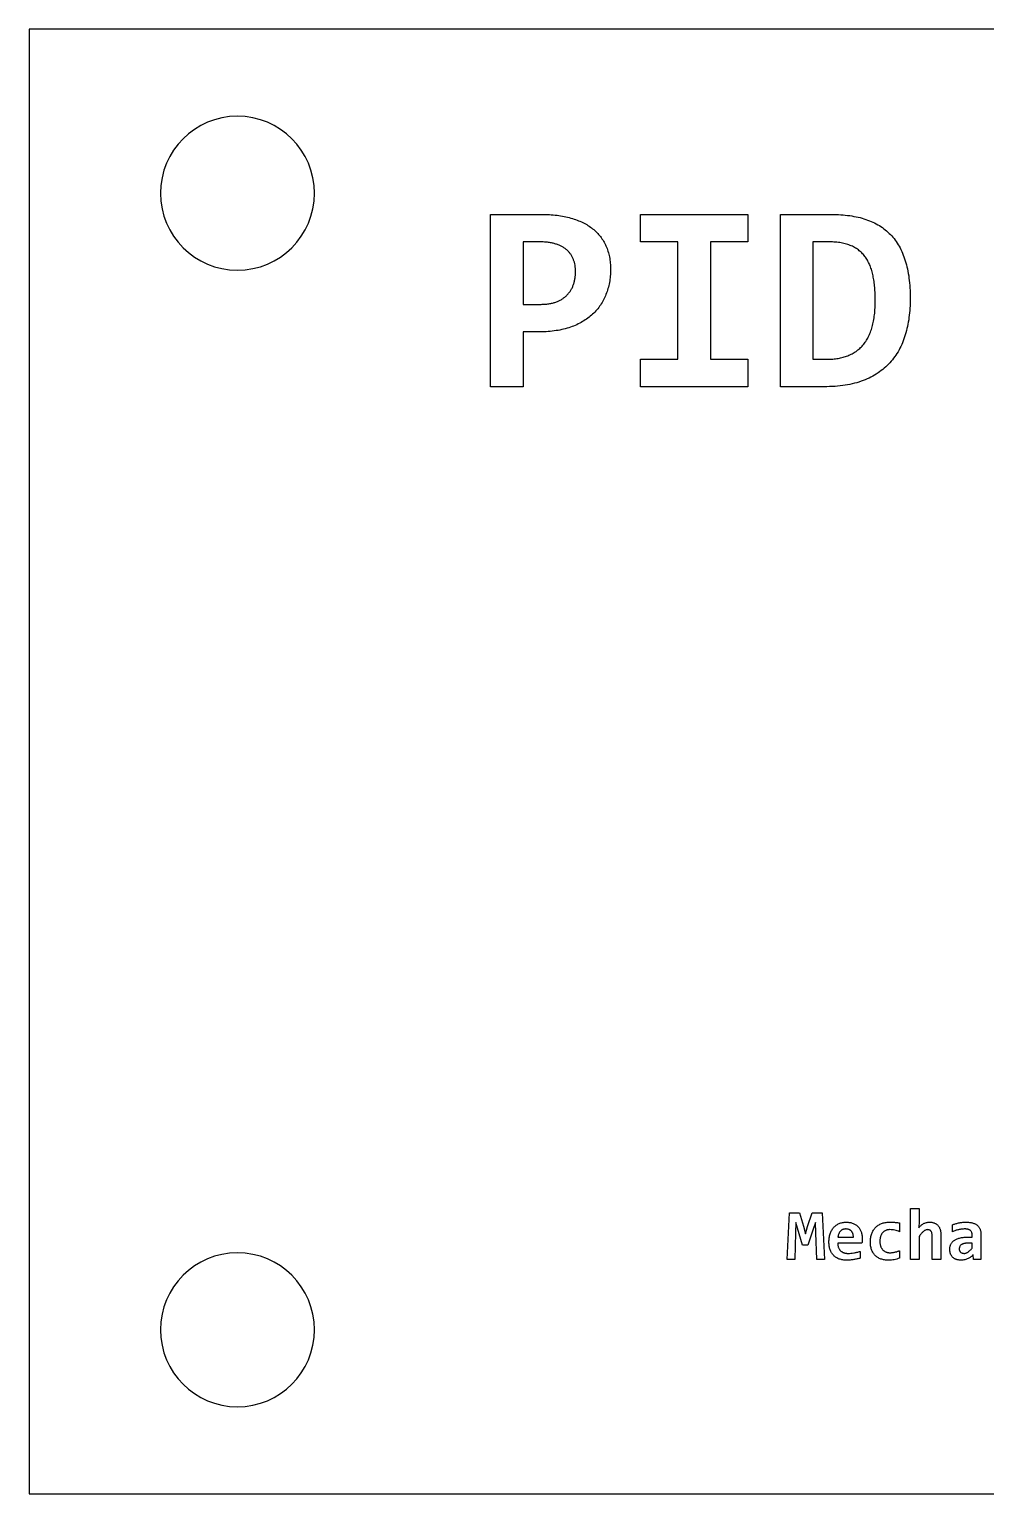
# Model space of a CAD drawing. Extents: x 0 to 260, y 0 to 99.
# Drawn here: x 0.1 to 65, y 0.1 to 99.4 of the extents above; entities that cross this region are included whole.
import ezdxf

# ---------------------------------------------------------------- set-up
doc = ezdxf.new("R2010")
doc.units = 0
doc.layers.get('0').update_dxf_attribs({"linetype": 'CONTINUOUS'})
doc.layers.add('1', color=7, linetype='CONTINUOUS')

msp = doc.modelspace()

# ---------------------------------------------------------------- linework, layer by layer
at = {"color": 7}
for points in [[(0.120758, 99.386226), (0.120758, 0.120751), (260.120757, 0.120751), (260.120757, 99.386226)], [(19.452958, 88.273726)], [(44.099424, 77.016155), (44.099424, 84.974827), (41.559424, 84.974827), (41.559424, 86.837491), (48.840758, 86.837491), (48.840758, 84.974827), (46.300758, 84.974827), (46.300758, 77.016155), (48.840758, 77.016155), (48.840758, 75.153488), (41.559424, 75.153488), (41.559424, 77.016155)], [(39.508904, 82.654431)], [(52.011876, 15.995751), (51.504998, 15.995751), (51.666047, 19.170751), (52.340446, 19.170751), (52.615814, 18.256218), (52.747389, 17.740704), (52.885433, 18.226744), (53.188121, 19.170751), (53.874744, 19.170751), (54.035793, 15.995751), (53.509503, 15.995751), (53.449109, 17.795367), (53.42609, 18.513605), (53.269359, 18.055638), (52.907716, 16.962062), (52.533846, 16.962062), (52.088082, 18.513605), (52.069376, 17.809734)], [(63.175412, 16.652235)], [(19.452958, 11.233251)]]:
    msp.add_lwpolyline(points, close=True, dxfattribs=at)
for points in [[(34.725237, 78.878822), (33.600758, 78.878822), (33.600758, 75.153488), (31.399424, 75.153488), (31.399424, 86.837491), (34.83107, 86.837491)], [(51.042091, 75.153488), (51.042091, 86.837491), (54.494904, 86.837491)], [(53.243424, 84.974827), (53.243424, 77.016155), (54.201216, 77.016155)], [(54.352029, 84.974824), (53.243424, 84.974827)], [(54.002779, 75.153488), (51.042091, 75.153488)], [(60.454815, 17.565973), (60.454815, 15.995724), (59.856627, 15.995724), (59.856627, 19.446817), (60.454815, 19.446817), (60.454815, 18.594832), (60.425338, 18.144035)], [(59.120416, 18.480558), (59.120394, 17.882362)], [(61.263665, 18.522601), (61.263665, 18.522839)], [(62.709526, 17.882336), (62.709526, 18.342499)], [(63.439294, 18.064131), (63.439286, 18.063496)], [(56.574452, 17.100201), (54.933075, 17.100201)], [(54.943142, 17.514115), (55.991411, 17.514247)], [(61.927293, 17.658789), (61.927285, 15.995751), (61.329091, 15.995751), (61.329091, 17.612725)], [(64.043946, 16.763677), (64.043946, 17.100148), (63.6974, 17.100148)], [(63.724719, 17.5143), (64.043954, 17.514274), (64.043954, 17.660218)], [(64.642151, 17.68747), (64.642143, 15.995671), (64.128793, 15.995671), (64.114426, 16.322802)], [(55.4076, 15.954555), (55.407602, 15.954767)], [(56.451553, 16.54791), (56.451553, 16.08772)], [(59.120402, 16.594026), (59.120402, 16.087905)]]:
    msp.add_lwpolyline(points, dxfattribs=at)
for points in [[(14.233258, 93.493423), (11.350498, 93.493423), (9.013558, 91.156488), (9.013558, 88.273726)], [(19.452958, 88.273726), (19.452958, 91.156488), (17.116018, 93.493423), (14.233258, 93.493423)], [(9.013558, 88.273726), (9.013558, 85.390964), (11.350498, 83.054029), (14.233258, 83.054029)], [(14.233258, 83.054029), (17.116018, 83.054029), (19.452958, 85.390964), (19.452958, 88.273726)], [(34.83107, 86.837491), (35.015477, 86.834316), (35.199881, 86.831141), (35.384049, 86.821616)], [(35.384049, 86.821616), (35.557338, 86.812673), (35.730418, 86.798121), (35.902633, 86.776634)], [(35.902633, 86.776634), (36.065825, 86.756288), (36.22824, 86.729721), (36.389466, 86.697262)], [(36.389466, 86.697262), (36.541541, 86.666642), (36.69256, 86.630775), (36.841904, 86.588783)], [(36.841904, 86.588783), (36.983977, 86.54883), (37.124537, 86.503335), (37.262591, 86.451197)], [(37.262591, 86.451197), (37.393819, 86.40164), (37.522782, 86.346083), (37.648883, 86.284509)], [(54.494904, 86.837491), (54.711166, 86.833813), (54.927431, 86.830135), (55.143133, 86.816324)], [(55.143133, 86.816324), (55.345745, 86.80336), (55.547861, 86.781447), (55.749029, 86.752827)], [(55.749029, 86.752827), (55.939074, 86.725786), (56.128272, 86.692756), (56.315237, 86.649637)], [(56.315237, 86.649637), (56.49127, 86.609042), (56.665326, 86.559504), (56.836466, 86.501473)], [(56.836466, 86.501473), (57.000018, 86.446011), (57.160909, 86.382791), (57.318008, 86.31097)], [(37.648883, 86.284509), (37.768501, 86.226102), (37.885542, 86.162282), (37.998133, 86.091366)], [(37.998133, 86.091366), (38.107289, 86.022611), (38.212263, 85.947187), (38.312987, 85.86647)], [(38.312987, 85.86647), (38.411028, 85.787902), (38.505043, 85.704318), (38.593445, 85.615113)], [(38.593445, 85.615113), (38.680147, 85.527629), (38.76145, 85.434736), (38.836862, 85.337303)], [(57.318008, 86.31097), (57.468812, 86.242028), (57.616124, 86.165163), (57.757216, 86.078137)], [(57.757216, 86.078137), (57.89558, 85.992795), (58.027962, 85.897686), (58.154091, 85.795035)], [(58.154091, 85.795035), (58.278607, 85.693697), (58.397029, 85.585014), (58.508633, 85.469598)], [(58.508633, 85.469598), (58.621372, 85.353006), (58.72715, 85.229544), (58.823487, 85.099181)], [(38.836862, 85.337303), (38.912676, 85.239349), (38.982539, 85.136805), (39.045883, 85.030384)], [(39.045883, 85.030384), (39.109875, 84.922879), (39.167215, 84.811418), (39.217862, 84.697009)], [(39.217862, 84.697009), (39.269747, 84.579804), (39.314604, 84.459509), (39.352799, 84.337178)], [(54.783299, 84.958949), (54.639864, 84.969744), (54.495946, 84.972284), (54.352029, 84.974824)], [(55.174883, 84.908681), (55.04533, 84.932282), (54.914517, 84.949072), (54.783299, 84.958949)], [(55.53207, 84.824012), (55.414714, 84.8589), (55.295342, 84.886734), (55.174883, 84.908681)], [(55.852216, 84.707598), (55.748145, 84.753188), (55.640975, 84.791637), (55.53207, 84.824012)], [(56.137966, 84.559428), (56.046124, 84.615062), (55.950551, 84.664518), (55.852216, 84.707598)], [(56.394612, 84.379514), (56.313292, 84.445234), (56.227398, 84.50526), (56.137966, 84.559428)], [(56.619508, 84.170491), (56.549541, 84.245289), (56.474273, 84.315133), (56.394612, 84.379514)], [(58.823487, 85.099181), (58.922531, 84.965154), (59.011592, 84.823832), (59.093362, 84.678494)], [(59.093362, 84.678494), (59.178343, 84.52744), (59.255448, 84.372045), (59.323549, 84.212827)], [(39.352799, 84.337178), (39.392405, 84.210324), (39.424845, 84.081284), (39.450695, 83.950887)], [(39.450695, 83.950887), (39.477564, 83.815346), (39.497315, 83.678339), (39.508904, 83.54078)], [(39.508904, 83.54078), (39.521127, 83.395669), (39.524276, 83.249945), (39.527424, 83.10422)], [(56.815299, 83.92972), (56.755522, 84.014233), (56.690226, 84.094892), (56.619508, 84.170491)], [(56.981987, 83.659848), (56.931732, 83.752933), (56.8764, 83.843339), (56.815299, 83.92972)], [(57.122216, 83.363514), (57.080449, 83.464561), (57.033927, 83.563637), (56.981987, 83.659848)], [(59.323549, 84.212827), (59.395207, 84.045287), (59.456894, 83.873517), (59.511404, 83.699533)], [(59.511404, 83.699533), (59.56926, 83.514867), (59.619031, 83.327708), (59.65957, 83.138616)], [(39.508904, 82.654431), (39.49713, 82.509894), (39.476921, 82.365945), (39.450695, 82.22316)], [(39.527424, 83.10422), (39.524249, 82.954082), (39.521074, 82.803942), (39.508904, 82.654431)], [(57.238633, 83.035428), (57.205562, 83.14668), (57.166568, 83.25621), (57.122216, 83.363514)], [(57.325945, 82.680887), (57.301498, 82.800164), (57.273317, 82.918745), (57.238633, 83.035428)], [(57.392091, 82.299889), (57.373597, 82.427469), (57.351848, 82.554569), (57.325945, 82.680887)], [(59.65957, 83.138616), (59.703065, 82.935741), (59.735932, 82.730642), (59.762758, 82.524785)], [(59.762758, 82.524785), (59.79151, 82.304147), (59.813328, 82.082635), (59.826258, 81.860676)], [(39.220508, 81.41353), (39.169594, 81.285472), (39.112407, 81.159927), (39.048529, 81.037822)], [(39.355445, 81.810405), (39.317356, 81.675944), (39.27216, 81.54344), (39.220508, 81.41353)], [(39.450695, 82.22316), (39.425163, 82.084169), (39.393934, 81.946295), (39.355445, 81.810405)], [(57.439716, 81.892426), (57.427678, 82.02866), (57.411715, 82.16455), (57.392091, 82.299889)], [(57.466174, 81.458509), (57.460777, 81.603342), (57.452469, 81.748069), (57.439716, 81.892426)], [(57.476758, 81.00078), (57.474377, 81.153392), (57.471863, 81.306003), (57.466174, 81.458509)], [(59.826258, 81.860676), (59.840148, 81.622022), (59.8438, 81.382838), (59.847424, 81.143655)], [(38.842154, 80.691217), (38.766411, 80.579034), (38.684052, 80.471322), (38.596091, 80.368426)], [(39.048529, 81.037822), (38.986166, 80.918627), (38.91743, 80.802713), (38.842154, 80.691217)], [(57.423841, 80.037697), (57.4417, 80.192531), (57.455411, 80.347815), (57.463529, 80.503363)], [(57.463529, 80.503363), (57.47218, 80.668966), (57.474456, 80.834886), (57.476758, 81.00078)], [(59.826258, 80.479551), (59.813214, 80.268149), (59.791148, 80.057249), (59.762758, 79.847197)], [(59.847424, 81.143655), (59.843667, 80.922119), (59.839884, 80.700557), (59.826258, 80.479551)], [(37.635654, 79.569384), (37.507757, 79.494057), (37.376243, 79.424895), (37.241424, 79.363009)], [(37.992841, 79.804863), (37.878242, 79.719906), (37.758619, 79.641801), (37.635654, 79.569384)], [(38.312987, 80.072092), (38.211477, 79.977028), (38.104546, 79.887678), (37.992841, 79.804863)], [(38.596091, 80.368426), (38.507273, 80.264524), (38.412748, 80.165543), (38.312987, 80.072092)], [(57.267737, 79.212197), (57.303868, 79.343271), (57.335089, 79.475616), (57.360341, 79.609072)], [(57.360341, 79.609072), (57.387191, 79.750968), (57.407291, 79.894134), (57.423841, 80.037697)], [(59.762758, 79.847197), (59.735421, 79.644923), (59.702221, 79.443469), (59.65957, 79.243947)], [(35.302029, 78.897342), (35.110192, 78.884113), (34.917716, 78.881467), (34.725237, 78.878822)], [(35.841779, 78.958197), (35.662579, 78.931288), (35.482588, 78.909698), (35.302029, 78.897342)], [(36.344487, 79.053447), (36.178683, 79.0136), (36.01058, 78.983544), (35.841779, 78.958197)], [(36.810154, 79.19103), (36.657121, 79.137955), (36.501837, 79.091282), (36.344487, 79.053447)], [(37.241424, 79.363009), (37.100753, 79.298451), (36.956481, 79.241803), (36.810154, 79.19103)], [(56.836466, 78.233238), (56.898958, 78.327403), (56.95455, 78.426093), (57.005799, 78.526926)], [(57.005799, 78.526926), (57.059692, 78.632971), (57.108781, 78.741423), (57.15132, 78.852363)], [(57.15132, 78.852363), (57.19645, 78.970076), (57.234206, 79.090568), (57.267737, 79.212197)], [(59.511404, 78.675092), (59.455891, 78.494197), (59.393087, 78.31555), (59.320904, 78.140634)], [(59.65957, 79.243947), (59.618605, 79.052335), (59.568916, 78.862497), (59.511404, 78.675092)], [(55.907779, 77.391863), (56.000044, 77.441049), (56.089312, 77.495924), (56.175008, 77.555905)], [(56.175008, 77.555905), (56.260947, 77.616071), (56.343291, 77.68137), (56.42107, 77.751697)], [(56.42107, 77.751697), (56.498818, 77.821996), (56.572002, 77.897323), (56.640674, 77.976592)], [(56.640674, 77.976592), (56.711196, 78.058005), (56.776961, 78.143571), (56.836466, 78.233238)], [(59.085424, 77.648509), (58.999115, 77.492326), (58.903267, 77.34146), (58.799674, 77.196072)], [(59.320904, 78.140634), (59.251498, 77.972465), (59.17342, 77.807735), (59.085424, 77.648509)], [(54.201216, 77.016155), (54.331007, 77.019065), (54.460796, 77.02224), (54.590154, 77.03203)], [(54.590154, 77.03203), (54.712407, 77.04129), (54.834274, 77.056636), (54.955279, 77.077009)], [(54.955279, 77.077009), (55.070158, 77.096324), (55.184262, 77.120427), (55.296591, 77.151092)], [(55.296591, 77.151092), (55.404229, 77.180488), (55.510237, 77.215968), (55.614091, 77.256926)], [(55.614091, 77.256926), (55.714387, 77.296481), (55.812677, 77.341169), (55.907779, 77.391863)], [(58.468945, 76.783322), (58.350843, 76.652882), (58.224351, 76.52993), (58.090591, 76.415551)], [(58.799674, 77.196072), (58.697286, 77.052376), (58.58733, 76.914079), (58.468945, 76.783322)], [(56.653904, 75.576822), (56.464324, 75.504564), (56.270692, 75.442995), (56.074466, 75.391613)], [(57.18307, 75.812301), (57.011231, 75.724089), (56.834408, 75.645613), (56.653904, 75.576822)], [(57.661966, 76.092759), (57.507796, 75.990312), (57.347723, 75.896835), (57.18307, 75.812301)], [(58.090591, 76.415551), (57.954566, 76.29924), (57.811024, 76.191819), (57.661966, 76.092759)], [(54.748904, 75.179947), (54.500656, 75.162749), (54.251717, 75.158251), (54.002779, 75.153488)], [(55.439466, 75.259322), (55.210567, 75.222518), (54.980033, 75.195848), (54.748904, 75.179947)], [(56.074466, 75.391613), (55.865236, 75.336844), (55.653062, 75.293664), (55.439466, 75.259322)], [(54.463585, 17.854316), (54.480148, 17.891993), (54.498277, 17.929008), (54.518227, 17.965044)], [(54.518227, 17.965044), (54.537382, 17.999599), (54.55821, 18.033254), (54.580779, 18.065692)], [(54.580779, 18.065692), (54.603137, 18.097812), (54.627177, 18.128742), (54.652675, 18.158428)], [(54.652675, 18.158428), (54.677757, 18.187665), (54.704242, 18.215711), (54.732481, 18.241851)], [(54.732481, 18.241851), (54.760476, 18.267781), (54.790197, 18.291778), (54.820915, 18.314453)], [(54.820915, 18.314453), (54.8517, 18.337207), (54.883487, 18.358533), (54.916541, 18.377715)], [(54.916541, 18.377715), (54.950185, 18.397294), (54.985142, 18.414545), (55.020792, 18.430208)], [(55.020792, 18.430208), (55.057212, 18.446348), (55.094357, 18.460582), (55.132232, 18.472621)], [(55.117135, 17.921494), (55.092396, 17.897417), (55.070153, 17.870482), (55.050989, 17.841696)], [(55.15524, 17.955281), (55.142037, 17.944698), (55.129284, 17.933321), (55.117135, 17.921494)], [(55.132232, 18.472621), (55.170896, 18.484792), (55.210324, 18.494846), (55.250146, 18.502836)], [(55.195502, 17.984756), (55.181532, 17.97576), (55.16817, 17.965706), (55.15524, 17.955281)], [(55.238642, 18.009097), (55.223878, 18.001689), (55.20939, 17.993487), (55.195502, 17.984756)], [(55.284656, 18.03), (55.268992, 18.023914), (55.253676, 18.01677), (55.238642, 18.009097)], [(55.250146, 18.502836), (55.291027, 18.511038), (55.332326, 18.517124), (55.37381, 18.520828)], [(55.332828, 18.045875), (55.316504, 18.041641), (55.300388, 18.036349), (55.284656, 18.03)], [(55.383155, 18.056722), (55.366248, 18.053812), (55.349413, 18.050372), (55.332828, 18.045875)], [(55.37381, 18.520828), (55.417053, 18.524532), (55.460498, 18.525591), (55.50395, 18.526649)], [(55.43636, 18.063866), (55.418527, 18.06122), (55.4008, 18.059897), (55.383155, 18.056722)], [(55.492499, 18.066512), (55.473714, 18.066459), (55.454992, 18.066459), (55.43636, 18.063866)], [(55.593213, 18.058575), (55.559997, 18.063866), (55.526276, 18.065189), (55.492499, 18.066512)], [(55.50395, 18.526649), (55.546651, 18.526596), (55.589353, 18.524003), (55.631929, 18.521622)], [(55.687399, 18.033439), (55.656887, 18.044816), (55.625286, 18.053547), (55.593213, 18.058575)], [(55.631929, 18.521622), (55.672395, 18.518711), (55.712749, 18.513684), (55.752717, 18.506541)], [(55.731257, 18.014654), (55.716969, 18.021533), (55.702322, 18.027883), (55.687399, 18.033439)], [(55.772238, 17.991635), (55.759035, 18.000102), (55.74533, 18.007774), (55.731257, 18.014654)], [(55.752717, 18.506541), (55.790743, 18.499661), (55.828417, 18.491195), (55.865596, 18.480611)], [(55.811063, 17.963589), (55.798654, 17.973643), (55.785689, 17.982904), (55.772238, 17.991635)], [(55.846292, 17.931971), (55.8351, 17.943084), (55.823353, 17.953667), (55.811063, 17.963589)], [(55.878648, 17.896015), (55.868594, 17.908715), (55.857746, 17.920621), (55.846292, 17.931971)], [(55.865596, 18.480611), (55.901146, 18.470557), (55.936237, 18.458916), (55.970567, 18.445395)], [(55.907406, 17.855031), (55.898568, 17.869318), (55.889043, 17.882944), (55.878648, 17.896015)], [(55.970567, 18.445395), (56.003886, 18.432166), (56.036483, 18.417244), (56.068349, 18.400813)], [(56.068349, 18.400813), (56.098919, 18.384938), (56.128814, 18.367978), (56.1575, 18.349034)], [(56.1575, 18.349034), (56.185512, 18.330513), (56.21237, 18.310299), (56.238026, 18.288656)], [(56.238026, 18.288656), (56.263426, 18.267225), (56.287673, 18.244391), (56.310644, 18.220341)], [(56.310644, 18.220341), (56.333557, 18.196264), (56.355202, 18.171208), (56.37535, 18.144855)], [(56.37535, 18.144855), (56.395591, 18.118397), (56.414326, 18.090774), (56.431431, 18.062173)], [(56.431431, 18.062173), (56.448841, 18.033095), (56.464555, 18.003012), (56.478884, 17.972294)], [(56.478884, 17.972294), (56.493569, 17.940835), (56.506787, 17.908688), (56.518426, 17.875959)], [(56.518426, 17.875959), (56.530359, 17.842436), (56.540598, 17.808332), (56.549343, 17.773856)], [(57.233807, 17.753669), (57.248888, 17.793541), (57.26593, 17.832673), (57.284853, 17.870879)], [(57.284853, 17.870879), (57.303162, 17.907815), (57.323207, 17.943904), (57.345247, 17.978723)], [(57.345247, 17.978723), (57.366942, 18.013013), (57.390572, 18.04606), (57.415708, 18.077942)], [(57.415708, 18.077942), (57.440552, 18.109427), (57.466857, 18.139749), (57.494794, 18.168535)], [(57.494794, 18.168535), (57.522695, 18.197269), (57.552214, 18.224442), (57.583229, 18.249762)], [(57.583229, 18.249762), (57.614465, 18.275162), (57.647216, 18.298922), (57.681011, 18.320962)], [(57.681011, 18.320962), (57.714949, 18.343187), (57.74994, 18.363613), (57.785982, 18.382054)], [(57.785982, 18.382054), (57.823129, 18.401104), (57.86139, 18.417932), (57.900297, 18.433119)], [(57.900297, 18.433119), (57.940149, 18.448729), (57.980673, 18.462435), (58.021805, 18.474103)], [(58.064937, 17.894533), (58.046998, 17.881304), (58.029589, 17.867201), (58.013171, 17.852094)], [(58.021805, 18.474103), (58.064154, 18.486009), (58.107146, 18.495798), (58.150501, 18.503577)], [(58.121018, 17.931918), (58.101598, 17.920541), (58.083003, 17.907841), (58.064937, 17.894533)], [(58.182851, 17.962822), (58.161711, 17.953561), (58.140933, 17.943507), (58.121018, 17.931918)], [(58.150501, 18.503577), (58.19525, 18.511515), (58.240388, 18.517336), (58.285668, 18.520775)], [(58.248997, 17.987957), (58.226508, 17.980813), (58.204492, 17.972347), (58.182851, 17.962822)], [(58.320175, 18.005949), (58.296151, 18.001186), (58.27232, 17.995366), (58.248997, 17.987957)], [(58.285668, 18.520775), (58.333016, 18.524479), (58.380522, 18.525538), (58.428035, 18.526596)], [(58.39423, 18.016797), (58.369385, 18.014151), (58.344673, 18.010976), (58.320175, 18.005949)], [(58.473316, 18.020501), (58.446911, 18.020448), (58.420505, 18.020448), (58.39423, 18.016797)], [(58.428035, 18.526596), (58.466149, 18.526464), (58.504254, 18.526596), (58.542359, 18.526596)], [(58.632212, 18.01177), (58.579483, 18.017061), (58.5264, 18.018649), (58.473316, 18.020501)], [(58.542359, 18.526596), (58.577356, 18.526596), (58.612349, 18.526596), (58.64733, 18.52395)], [(58.80045, 17.984438), (58.744752, 17.99608), (58.688687, 18.006134), (58.632212, 18.01177)], [(58.64733, 18.52395), (58.678982, 18.52395), (58.710621, 18.521304), (58.742236, 18.519717)], [(58.742236, 18.519717), (58.770771, 18.517071), (58.799286, 18.516013), (58.827794, 18.513896)], [(58.966534, 17.941311), (58.912228, 17.959038), (58.856525, 17.972664), (58.80045, 17.984438)], [(58.827794, 18.513896), (58.879401, 18.509927), (58.930982, 18.505429), (58.982372, 18.499608)], [(59.120394, 17.882362), (59.069539, 17.903264), (59.018681, 17.924246), (58.966534, 17.941311)], [(58.982372, 18.499608), (59.028489, 18.494317), (59.074452, 18.487438), (59.120416, 18.480558)], [(60.425338, 18.144035), (60.450394, 18.172848), (60.475476, 18.201688), (60.501549, 18.229601)], [(60.501549, 18.229601), (60.526181, 18.256059), (60.551729, 18.281539), (60.578479, 18.305801)], [(60.578479, 18.305801), (60.604355, 18.329349), (60.631374, 18.351521), (60.659724, 18.371947)], [(60.659724, 18.371947), (60.687522, 18.392055), (60.716605, 18.410232), (60.746719, 18.426583)], [(60.743126, 17.898158), (60.719076, 17.876991), (60.696417, 17.854316), (60.674104, 17.831297)], [(60.812148, 17.951365), (60.787886, 17.935226), (60.764933, 17.917366), (60.743126, 17.898158)], [(60.746719, 18.426583), (60.776898, 18.442988), (60.808116, 18.457487), (60.840186, 18.469737)], [(60.883326, 17.990206), (60.858429, 17.979623), (60.83472, 17.966394), (60.812148, 17.951365)], [(60.840186, 18.469737), (60.872992, 18.482172), (60.906684, 18.492491), (60.940844, 18.50064)], [(60.955224, 18.012431), (60.930592, 18.007669), (60.906443, 17.999996), (60.883326, 17.990206)], [(60.940844, 18.50064), (60.977082, 18.509372), (61.013843, 18.515986), (61.050847, 18.519955)], [(61.029284, 18.020369), (61.004439, 18.017723), (60.979592, 18.017194), (60.955224, 18.012431)], [(61.099745, 18.014019), (61.076515, 18.018252), (61.052906, 18.01931), (61.029284, 18.020369)], [(61.050847, 18.519955), (61.090918, 18.524188), (61.131278, 18.525247), (61.171635, 18.526305)], [(61.160139, 17.995233), (61.14093, 18.003964), (61.120494, 18.01005), (61.099745, 18.014019)], [(61.211907, 17.962875), (61.196112, 17.975839), (61.178691, 17.986687), (61.160139, 17.995233)], [(61.171635, 18.526305), (61.202364, 18.526411), (61.233095, 18.526411), (61.263665, 18.522601)], [(61.254325, 17.918292), (61.242128, 17.934697), (61.227838, 17.949857), (61.211907, 17.962875)], [(61.286678, 17.861513), (61.277868, 17.881357), (61.267284, 17.900751), (61.254325, 17.918292)], [(61.263665, 18.522839), (61.292351, 18.520193), (61.3209, 18.51596), (61.349223, 18.510668)], [(61.349223, 18.510668), (61.376139, 18.505376), (61.402854, 18.499291), (61.42903, 18.491353)], [(61.42903, 18.491353), (61.45398, 18.483681), (61.478419, 18.47442), (61.502364, 18.464022)], [(61.502364, 18.464022), (61.525489, 18.453968), (61.548129, 18.442855), (61.569949, 18.430235)], [(61.569949, 18.430235), (61.591381, 18.417799), (61.611994, 18.404041), (61.63178, 18.389251)], [(61.63178, 18.389251), (61.651094, 18.374699), (61.669631, 18.359168), (61.687141, 18.342525)], [(61.687141, 18.342525), (61.704974, 18.325592), (61.721743, 18.307521), (61.73747, 18.288603)], [(61.73747, 18.288603), (61.753345, 18.269553), (61.768165, 18.249524), (61.782047, 18.228913)], [(61.782047, 18.228913), (61.796123, 18.208011), (61.809223, 18.186501), (61.820872, 18.164223)], [(61.820872, 18.164223), (61.833043, 18.140939), (61.843626, 18.116809), (61.853225, 18.092309)], [(61.853225, 18.092309), (61.863147, 18.066909), (61.872037, 18.041377), (61.879827, 18.015394)], [(61.879827, 18.015394), (61.887923, 17.988381), (61.894802, 17.960996), (61.900676, 17.933427)], [(61.900676, 17.933427), (61.906814, 17.90464), (61.911868, 17.875615), (61.915783, 17.846432)], [(62.709526, 18.342499), (62.740056, 18.355463), (62.770586, 18.368693), (62.801556, 18.380599)], [(62.910839, 17.959938), (62.842714, 17.936919), (62.776121, 17.909641), (62.709526, 17.882336)], [(62.801556, 18.380599), (62.834007, 18.393034), (62.866942, 18.404411), (62.900055, 18.415101)], [(62.900055, 18.415101), (62.935056, 18.426478), (62.970259, 18.437061), (63.005745, 18.446745)], [(63.118624, 18.017458), (63.048507, 18.001583), (62.978908, 17.982904), (62.910839, 17.959938)], [(63.005745, 18.446745), (63.042874, 18.456799), (63.080315, 18.465795), (63.117905, 18.474076)], [(63.117905, 18.474076), (63.156793, 18.482543), (63.195846, 18.49048), (63.235097, 18.497095)], [(63.225032, 18.039154), (63.189374, 18.033069), (63.153933, 18.02566), (63.118624, 18.017458)], [(63.331442, 18.054235), (63.295837, 18.050267), (63.26033, 18.045239), (63.225032, 18.039154)], [(63.235097, 18.497095), (63.274699, 18.503709), (63.314506, 18.509266), (63.354447, 18.513499)], [(63.439286, 18.063496), (63.40326, 18.06085), (63.367301, 18.058204), (63.331442, 18.054235)], [(63.354447, 18.513499), (63.394844, 18.517732), (63.435378, 18.520907), (63.475955, 18.522759)], [(63.547133, 18.067835), (63.511171, 18.067835), (63.475201, 18.067835), (63.439294, 18.064131)], [(63.475955, 18.522759), (63.517148, 18.525405), (63.558383, 18.525405), (63.599618, 18.526464)], [(63.613271, 18.065189), (63.591257, 18.065189), (63.569194, 18.067835), (63.547133, 18.067835)], [(63.599618, 18.526464), (63.64373, 18.526517), (63.687841, 18.523818), (63.73191, 18.522759)], [(63.673665, 18.059368), (63.653583, 18.062014), (63.633451, 18.063866), (63.613271, 18.065189)], [(63.729026, 18.050637), (63.710743, 18.054341), (63.692217, 18.056987), (63.673665, 18.059368)], [(63.778635, 18.037672), (63.762311, 18.042699), (63.745766, 18.047197), (63.729026, 18.050637)], [(63.73191, 18.522759), (63.77273, 18.520114), (63.813513, 18.517997), (63.854137, 18.513499)], [(63.823212, 18.021797), (63.808554, 18.027618), (63.793693, 18.03291), (63.778635, 18.037672)], [(63.864194, 18.003012), (63.850964, 18.010156), (63.837177, 18.016241), (63.823212, 18.021797)], [(63.854137, 18.513499), (63.891943, 18.509266), (63.929609, 18.503974), (63.967016, 18.497095)], [(63.900143, 17.980787), (63.888554, 17.988724), (63.876621, 17.996397), (63.864194, 18.003012)], [(63.931779, 17.956445), (63.921725, 17.965177), (63.911088, 17.973379), (63.900143, 17.980787)], [(63.982825, 17.898184), (63.968564, 17.91988), (63.951252, 17.939433), (63.931779, 17.956445)], [(63.967016, 18.497095), (64.00156, 18.490745), (64.035882, 18.483072), (64.06983, 18.474076)], [(64.017337, 17.828466), (64.008447, 17.852808), (63.997176, 17.876515), (63.982825, 17.898184)], [(64.06983, 18.474076), (64.101631, 18.465609), (64.133103, 18.45582), (64.164014, 18.444602)], [(64.164014, 18.444602), (64.192878, 18.434018), (64.221249, 18.422112), (64.248855, 18.408645)], [(64.248855, 18.408645), (64.275287, 18.39568), (64.300997, 18.38134), (64.325786, 18.365491)], [(64.325786, 18.365491), (64.349228, 18.35041), (64.371836, 18.334244), (64.393368, 18.316623)], [(64.393368, 18.316623), (64.414376, 18.299425), (64.434368, 18.280957), (64.453045, 18.261245)], [(64.453045, 18.261245), (64.471434, 18.241931), (64.488563, 18.221187), (64.504091, 18.199412)], [(64.504091, 18.199412), (64.519781, 18.177452), (64.533838, 18.154274), (64.546512, 18.130409)], [(64.546512, 18.130409), (64.559503, 18.106067), (64.571012, 18.08072), (64.581021, 18.054897)], [(64.581021, 18.054897), (64.591393, 18.028121), (64.600151, 18.000684), (64.607623, 17.972955)], [(64.607623, 17.972955), (64.615481, 17.943798), (64.621963, 17.914271), (64.627043, 17.884505)], [(64.627043, 17.884505), (64.63244, 17.852861), (64.636303, 17.820899), (64.638552, 17.788885)], [(54.334897, 17.188466), (54.335691, 17.237705), (54.336484, 17.286891), (54.339924, 17.335918)], [(54.339924, 17.041013), (54.336564, 17.090041), (54.335717, 17.139227), (54.334897, 17.188466)], [(54.339924, 17.335918), (54.343099, 17.382855), (54.348549, 17.429633), (54.355746, 17.476121)], [(54.355746, 16.90298), (54.348496, 16.948753), (54.343099, 16.994817), (54.339924, 17.041013)], [(54.355746, 17.476121), (54.362652, 17.520782), (54.371198, 17.56518), (54.381622, 17.609153)], [(54.381622, 16.774287), (54.371092, 16.816753), (54.362599, 16.859721), (54.355746, 16.90298)], [(54.381622, 17.609153), (54.391729, 17.651831), (54.403609, 17.694111), (54.417571, 17.735677)], [(54.417571, 17.735677), (54.431065, 17.775894), (54.446506, 17.815475), (54.463585, 17.854316)], [(54.933075, 17.100201), (54.933339, 17.072843), (54.933869, 17.045485), (54.935959, 17.018259)], [(54.935959, 17.018259), (54.938075, 16.992595), (54.9417, 16.966851), (54.946013, 16.941318)], [(54.963991, 17.638231), (54.954202, 17.597379), (54.948672, 17.555602), (54.943142, 17.514115)], [(54.946013, 16.941318), (54.950114, 16.917241), (54.954824, 16.893085), (54.961121, 16.869431)], [(55.00066, 17.747504), (54.98542, 17.712129), (54.972934, 17.675564), (54.963991, 17.638231)], [(55.050989, 17.841696), (55.031251, 17.812009), (55.014775, 17.780286), (55.00066, 17.747504)], [(55.932567, 17.809734), (55.924947, 17.825344), (55.91656, 17.840373), (55.907406, 17.855031)], [(55.954131, 17.75941), (55.947781, 17.776608), (55.940611, 17.793356), (55.932567, 17.809734)], [(55.971382, 17.704774), (55.96654, 17.723295), (55.960772, 17.741498), (55.954131, 17.75941)], [(55.983606, 17.645798), (55.980536, 17.665642), (55.976462, 17.685353), (55.971382, 17.704774)], [(55.990088, 17.582536), (55.98903, 17.603703), (55.98686, 17.624843), (55.983606, 17.645798)], [(55.991411, 17.514247), (55.991302, 17.537001), (55.991194, 17.559808), (55.990088, 17.582536)], [(56.549343, 17.773856), (56.558312, 17.738508), (56.565641, 17.702736), (56.571621, 17.666727)], [(56.571621, 17.666727), (56.577812, 17.629553), (56.582522, 17.592141), (56.585273, 17.55457)], [(56.581596, 17.187196), (56.579744, 17.158171), (56.577071, 17.129199), (56.574452, 17.100201)], [(56.585908, 17.280673), (56.58485, 17.249505), (56.583527, 17.218337), (56.581596, 17.187196)], [(56.585273, 17.55457), (56.588131, 17.515597), (56.588872, 17.476491), (56.589586, 17.437386)], [(56.588792, 17.368382), (56.588263, 17.339146), (56.58694, 17.30991), (56.585908, 17.280673)], [(56.589586, 17.437386), (56.589472, 17.414367), (56.589351, 17.391401), (56.588792, 17.368382)], [(57.141793, 17.210823), (57.142851, 17.259797), (57.143909, 17.308745), (57.147534, 17.357535)], [(57.14682, 17.06054), (57.143221, 17.110493), (57.142507, 17.160658), (57.141793, 17.210823)], [(57.163356, 16.920337), (57.156107, 16.966877), (57.15018, 17.013629), (57.14682, 17.06054)], [(57.147534, 17.357535), (57.151027, 17.403995), (57.156927, 17.450324), (57.164785, 17.496282)], [(57.189232, 16.788045), (57.178464, 16.831675), (57.170288, 16.875913), (57.163356, 16.920337)], [(57.164785, 17.496282), (57.172405, 17.540785), (57.181851, 17.58497), (57.193545, 17.628574)], [(57.193545, 17.628574), (57.204869, 17.670907), (57.21831, 17.712685), (57.233807, 17.753669)], [(57.788868, 17.321498), (57.787016, 17.293029), (57.786487, 17.264481), (57.785984, 17.236011)], [(57.785984, 17.236011), (57.786513, 17.20659), (57.787043, 17.177089), (57.788868, 17.147667)], [(57.797494, 17.402752), (57.793578, 17.375764), (57.790614, 17.348671), (57.788868, 17.321498)], [(57.788868, 17.147667), (57.79072, 17.119515), (57.793842, 17.091417), (57.798208, 17.063556)], [(57.81186, 17.481121), (57.805987, 17.455192), (57.801304, 17.429051), (57.797494, 17.402752)], [(57.798208, 17.063556), (57.802388, 17.036965), (57.80768, 17.010586), (57.81403, 16.984446)], [(57.831995, 17.555152), (57.824217, 17.53081), (57.817496, 17.506072), (57.81186, 17.481121)], [(57.81403, 16.984446), (57.820168, 16.95931), (57.827286, 16.934254), (57.835594, 16.909674)], [(57.857872, 17.625637), (57.848214, 17.602618), (57.839589, 17.579017), (57.831995, 17.555152)], [(57.835594, 16.909674), (57.84361, 16.886126), (57.852739, 16.862764), (57.862914, 16.83993)], [(57.888788, 17.690327), (57.877279, 17.669425), (57.867092, 17.647703), (57.857872, 17.625637)], [(57.925457, 17.749277), (57.912307, 17.730227), (57.899924, 17.710621), (57.888788, 17.690327)], [(57.966438, 17.803199), (57.951859, 17.786001), (57.938286, 17.767877), (57.925457, 17.749277)], [(58.013171, 17.852094), (57.996582, 17.836748), (57.981001, 17.82045), (57.966438, 17.803199)], [(60.530309, 17.665218), (60.504803, 17.632384), (60.479813, 17.599205), (60.454815, 17.565973)], [(60.602924, 17.754383), (60.577762, 17.725464), (60.553828, 17.695487), (60.530309, 17.665218)], [(60.674104, 17.831297), (60.649763, 17.806162), (60.625847, 17.780736), (60.602924, 17.754383)], [(61.310412, 17.791054), (61.304485, 17.815131), (61.296733, 17.838785), (61.286678, 17.861513)], [(61.324064, 17.708372), (61.321365, 17.73618), (61.317079, 17.763882), (61.310412, 17.791054)], [(61.329091, 17.612725), (61.328033, 17.64466), (61.327239, 17.676569), (61.324064, 17.708372)], [(61.915783, 17.846432), (61.919858, 17.81611), (61.922689, 17.785657), (61.924409, 17.755124)], [(61.924409, 17.755124), (61.926261, 17.72303), (61.92679, 17.690909), (61.927293, 17.658789)], [(62.529789, 16.795983), (62.532726, 16.823526), (62.537911, 16.850884), (62.544156, 16.877951)], [(62.544156, 16.877951), (62.550294, 16.904436), (62.557464, 16.930682), (62.566434, 16.95632)], [(62.566434, 16.95632), (62.575482, 16.982249), (62.586383, 17.007358), (62.598787, 17.031806)], [(62.598787, 17.031806), (62.611249, 17.056412), (62.625192, 17.080092), (62.640488, 17.102979)], [(62.640488, 17.102979), (62.656072, 17.126262), (62.673047, 17.148752), (62.691537, 17.169839)], [(62.691537, 17.169839), (62.710295, 17.19127), (62.730639, 17.211299), (62.75193, 17.230243)], [(62.75193, 17.230243), (62.774367, 17.250087), (62.797891, 17.268978), (62.822389, 17.286309)], [(62.822389, 17.286309), (62.848053, 17.304565), (62.874811, 17.321154), (62.902195, 17.336659)], [(62.902195, 17.336659), (62.931223, 17.353063), (62.960959, 17.368224), (62.991349, 17.381956)], [(62.991349, 17.381956), (63.023321, 17.396243), (63.056011, 17.409208), (63.089129, 17.42077)], [(63.089129, 17.42077), (63.124638, 17.433205), (63.16064, 17.444053), (63.196975, 17.453843)], [(63.196975, 17.453843), (63.235689, 17.464162), (63.274784, 17.473157), (63.31417, 17.480433)], [(63.236536, 16.932164), (63.221455, 16.91232), (63.208567, 16.890915), (63.198431, 16.868161)], [(63.290458, 16.988229), (63.270403, 16.971825), (63.252281, 16.952854), (63.236536, 16.932164)], [(63.324251, 17.012571), (63.312529, 17.005162), (63.301205, 16.99696), (63.290458, 16.988229)], [(63.31417, 17.480433), (63.356326, 17.488371), (63.398815, 17.494192), (63.441429, 17.499219)], [(63.362356, 17.034267), (63.349338, 17.027652), (63.336559, 17.020508), (63.324251, 17.012571)], [(63.405496, 17.053581), (63.390812, 17.04776), (63.376432, 17.04141), (63.362356, 17.034267)], [(63.452946, 17.069456), (63.436913, 17.064958), (63.421025, 17.059667), (63.405496, 17.053581)], [(63.441429, 17.499219), (63.486845, 17.504511), (63.532404, 17.508479), (63.578034, 17.510596)], [(63.506152, 17.082421), (63.488292, 17.078717), (63.470512, 17.074483), (63.452946, 17.069456)], [(63.564389, 17.092475), (63.544836, 17.089829), (63.52544, 17.08639), (63.506152, 17.082421)], [(63.628378, 17.097502), (63.607, 17.097502), (63.585611, 17.094856), (63.564389, 17.092475)], [(63.578034, 17.510596), (63.626868, 17.513242), (63.675787, 17.513506), (63.724719, 17.5143)], [(63.6974, 17.100148), (63.674382, 17.100148), (63.651384, 17.100148), (63.628378, 17.097502)], [(64.037472, 17.748642), (64.033477, 17.775788), (64.026756, 17.80259), (64.017337, 17.828466)], [(64.043954, 17.660218), (64.042896, 17.689825), (64.041838, 17.719432), (64.037472, 17.748642)], [(64.638552, 17.788885), (64.640934, 17.75515), (64.641542, 17.721337), (64.642151, 17.68747)], [(14.233258, 16.452951), (11.350498, 16.452951), (9.013558, 14.116018), (9.013558, 11.233251)], [(19.452958, 11.233251), (19.452958, 14.116018), (17.116018, 16.452951), (14.233258, 16.452951)], [(54.417571, 16.654219), (54.403575, 16.693589), (54.391668, 16.7337), (54.381622, 16.774287)], [(54.463585, 16.543491), (54.446308, 16.579554), (54.43097, 16.616542), (54.417571, 16.654219)], [(54.518946, 16.442103), (54.498679, 16.474885), (54.480232, 16.508751), (54.463585, 16.543491)], [(54.583653, 16.349366), (54.560343, 16.379), (54.538777, 16.410035), (54.518946, 16.442103)], [(54.65699, 16.266684), (54.630929, 16.292878), (54.606444, 16.320394), (54.583653, 16.349366)], [(54.739672, 16.193341), (54.710716, 16.216096), (54.683057, 16.240622), (54.65699, 16.266684)], [(54.830983, 16.129365), (54.799413, 16.148944), (54.768882, 16.170323), (54.739672, 16.193341)], [(54.930201, 16.074702), (54.896195, 16.091106), (54.863053, 16.109389), (54.830983, 16.129365)], [(55.038048, 16.029406), (55.001356, 16.042635), (54.96532, 16.057742), (54.930201, 16.074702)], [(54.961121, 16.869431), (54.967153, 16.846677), (54.974694, 16.824399), (54.983399, 16.802545)], [(54.983399, 16.802545), (54.991733, 16.781642), (55.001126, 16.761349), (55.011439, 16.741452)], [(55.011439, 16.741452), (55.02152, 16.721873), (55.032447, 16.702929), (55.044512, 16.684646)], [(55.153803, 15.99419), (55.114653, 16.003979), (55.076, 16.015621), (55.038048, 16.029406)], [(55.044512, 16.684646), (55.056207, 16.666919), (55.068959, 16.64988), (55.082617, 16.633608)], [(55.082617, 16.633608), (55.096137, 16.617468), (55.110552, 16.602123), (55.125758, 16.587571)], [(55.125758, 16.587571), (55.140998, 16.573018), (55.157045, 16.559234), (55.173928, 16.546587)], [(55.277467, 15.969848), (55.235919, 15.976198), (55.194592, 15.984135), (55.153803, 15.99419)], [(55.173928, 16.546587), (55.190967, 16.533887), (55.20885, 16.522245), (55.227133, 16.511371)], [(55.227133, 16.511371), (55.245839, 16.500258), (55.264965, 16.489675), (55.28465, 16.480441)], [(55.407602, 15.954767), (55.364055, 15.957942), (55.320644, 15.963233), (55.277467, 15.969848)], [(55.28465, 16.480441), (55.304785, 16.470916), (55.325492, 16.462714), (55.346484, 16.455305)], [(55.346484, 16.455305), (55.368232, 16.447632), (55.390264, 16.440753), (55.412629, 16.435197)], [(55.545641, 15.949263), (55.499577, 15.949475), (55.453513, 15.952174), (55.4076, 15.954555)], [(55.412629, 16.435197), (55.435622, 16.429376), (55.458942, 16.425143), (55.482368, 16.421439)], [(55.482368, 16.421439), (55.506472, 16.417735), (55.530687, 16.414559), (55.554986, 16.412707)], [(55.659959, 15.951909), (55.621875, 15.949263), (55.583759, 15.949263), (55.545641, 15.949263)], [(55.554986, 16.412707), (55.580571, 16.410062), (55.606241, 16.410062), (55.631919, 16.409797)], [(55.631919, 16.409797), (55.694781, 16.412443), (55.757641, 16.412972), (55.820291, 16.417735)], [(55.777151, 15.959053), (55.738141, 15.955878), (55.699067, 15.953232), (55.659959, 15.951909)], [(55.896502, 15.971224), (55.856817, 15.966197), (55.817016, 15.962228), (55.777151, 15.959053)], [(55.820291, 16.417735), (55.88744, 16.422762), (55.954348, 16.431493), (56.020885, 16.442076)], [(56.014414, 15.988422), (55.975226, 15.981807), (55.935922, 15.975986), (55.896502, 15.971224)], [(56.130169, 16.009324), (56.091653, 16.001915), (56.053093, 15.995036), (56.014414, 15.988422)], [(56.020885, 16.442076), (56.055993, 16.447632), (56.090997, 16.453718), (56.125856, 16.460862)], [(56.125856, 16.460862), (56.161498, 16.468005), (56.196989, 16.475943), (56.232264, 16.484674)], [(56.243768, 16.032342), (56.206035, 16.02414), (56.168123, 16.016467), (56.130169, 16.009324)], [(56.232264, 16.484674), (56.268665, 16.49367), (56.304839, 16.503724), (56.34083, 16.514149)], [(56.352334, 16.05896), (56.31638, 16.04917), (56.280156, 16.040439), (56.243768, 16.032342)], [(56.34083, 16.514149), (56.377866, 16.524997), (56.41471, 16.536374), (56.451553, 16.54791)], [(56.451553, 16.08772), (56.418557, 16.07793), (56.385561, 16.067876), (56.352334, 16.05896)], [(57.226621, 16.665808), (57.212016, 16.705866), (57.199451, 16.746691), (57.189232, 16.788045)], [(57.274071, 16.552937), (57.256503, 16.58982), (57.240617, 16.62747), (57.226621, 16.665808)], [(57.330152, 16.449405), (57.309435, 16.482743), (57.290967, 16.517482), (57.274071, 16.552937)], [(57.396298, 16.355928), (57.372618, 16.385932), (57.350308, 16.416994), (57.330152, 16.449405)], [(57.471072, 16.271102), (57.444428, 16.297772), (57.41969, 16.326321), (57.396298, 16.355928)], [(57.555911, 16.196331), (57.526264, 16.219615), (57.497715, 16.244432), (57.471072, 16.271102)], [(57.648658, 16.1309), (57.616529, 16.150743), (57.585666, 16.172889), (57.555911, 16.196331)], [(57.750752, 16.075549), (57.715735, 16.092218), (57.681535, 16.110447), (57.648658, 16.1309)], [(57.860755, 16.030252), (57.823349, 16.043481), (57.786622, 16.058563), (57.750752, 16.075549)], [(57.979387, 15.99501), (57.939318, 16.004799), (57.899668, 16.016441), (57.860755, 16.030252)], [(57.862914, 16.83993), (57.872651, 16.818234), (57.883367, 16.796697), (57.895268, 16.775954)], [(57.895268, 16.775954), (57.906909, 16.755581), (57.919715, 16.736002), (57.933373, 16.717005)], [(57.933373, 16.717005), (57.946629, 16.698484), (57.960699, 16.68073), (57.975794, 16.663797)], [(57.975794, 16.663797), (57.990663, 16.647128), (58.006549, 16.631253), (58.023244, 16.616331)], [(58.105209, 15.969874), (58.062934, 15.976489), (58.020934, 15.984691), (57.979387, 15.99501)], [(58.023244, 16.616331), (58.039913, 16.601514), (58.057423, 16.587465), (58.075729, 16.574632)], [(58.075729, 16.574632), (58.093986, 16.561932), (58.113046, 16.550291), (58.13253, 16.539416)], [(58.238938, 15.954793), (58.194186, 15.957703), (58.149548, 15.962995), (58.105209, 15.969874)], [(58.13253, 16.539416), (58.1524, 16.528304), (58.172718, 16.517985), (58.193644, 16.509201)], [(58.193644, 16.509201), (58.214943, 16.500205), (58.236855, 16.492797), (58.25907, 16.486182)], [(58.379857, 15.949766), (58.332844, 15.949792), (58.28583, 15.952412), (58.238938, 15.954793)], [(58.25907, 16.486182), (58.281798, 16.479568), (58.304837, 16.474011), (58.328092, 16.469778)], [(58.328092, 16.469778), (58.352116, 16.46528), (58.376362, 16.461841), (58.400709, 16.459724)], [(58.576139, 15.958497), (58.510884, 15.953206), (58.445371, 15.951618), (58.379857, 15.949766)], [(58.400709, 16.459724), (58.426056, 16.457078), (58.451483, 16.456813), (58.47692, 16.45602)], [(58.47692, 16.45602), (58.502823, 16.45602), (58.528715, 16.458666), (58.55457, 16.45893)], [(58.55457, 16.45893), (58.581708, 16.461576), (58.608801, 16.462899), (58.635813, 16.466074)], [(58.764511, 15.983633), (58.702136, 15.972256), (58.639258, 15.963524), (58.576139, 15.958497)], [(58.635813, 16.466074), (58.663964, 16.469249), (58.692029, 16.473482), (58.719934, 16.478245)], [(58.719934, 16.478245), (58.747893, 16.483272), (58.77569, 16.489093), (58.803334, 16.495443)], [(58.945693, 16.026786), (58.886278, 16.008795), (58.825638, 15.994877), (58.764511, 15.983633)], [(58.803334, 16.495443), (58.831014, 16.501793), (58.858539, 16.508936), (58.886016, 16.516345)], [(58.886016, 16.516345), (58.913451, 16.523488), (58.94084, 16.531161), (58.967981, 16.539363)], [(59.120402, 16.087905), (59.06257, 16.066209), (59.004737, 16.044566), (58.945693, 16.026786)], [(58.967981, 16.539363), (58.994582, 16.547566), (59.020943, 16.556297), (59.047068, 16.565954)], [(59.047068, 16.565954), (59.071648, 16.57495), (59.096026, 16.584475), (59.120402, 16.594026)], [(62.525476, 16.71039), (62.526005, 16.739018), (62.526799, 16.767619), (62.529789, 16.795983)], [(62.52836, 16.627655), (62.526508, 16.655172), (62.525979, 16.682741), (62.525476, 16.71039)], [(62.5377, 16.547857), (62.533466, 16.574315), (62.530239, 16.600958), (62.52836, 16.627655)], [(62.552808, 16.472371), (62.546722, 16.497242), (62.541748, 16.522509), (62.5377, 16.547857)], [(62.574371, 16.399743), (62.565878, 16.423555), (62.558787, 16.447818), (62.552808, 16.472371)], [(62.602412, 16.332168), (62.592066, 16.354129), (62.582568, 16.376777), (62.574371, 16.399743)], [(62.635485, 16.269621), (62.623234, 16.289729), (62.612413, 16.310763), (62.602412, 16.332168)], [(62.675029, 16.212815), (62.660847, 16.231071), (62.647473, 16.249909), (62.635485, 16.269621)], [(62.720323, 16.160321), (62.704237, 16.17699), (62.689232, 16.194558), (62.675029, 16.212815)], [(62.771372, 16.113596), (62.753513, 16.128148), (62.736381, 16.143758), (62.720323, 16.160321)], [(62.82817, 16.071898), (62.808511, 16.084862), (62.789559, 16.0987), (62.771372, 16.113596)], [(62.890003, 16.035941), (62.86881, 16.046789), (62.848122, 16.058695), (62.82817, 16.071898)], [(62.958305, 16.005037), (62.935022, 16.014033), (62.912225, 16.024352), (62.890003, 16.035941)], [(63.03236, 15.980696), (63.007277, 15.987575), (62.982523, 15.995777), (62.958305, 16.005037)], [(63.111446, 15.963498), (63.084821, 15.967996), (63.058405, 15.973552), (63.03236, 15.980696)], [(63.197004, 15.953444), (63.168361, 15.956089), (63.139786, 15.958735), (63.111446, 15.963498)], [(63.176867, 16.798443), (63.172396, 16.773837), (63.171046, 16.748728), (63.16967, 16.723884)], [(63.16967, 16.723884), (63.170729, 16.700071), (63.171787, 16.675994), (63.175412, 16.652235)], [(63.175412, 16.652182), (63.178798, 16.630486), (63.184461, 16.60924), (63.192663, 16.58892)], [(63.198431, 16.868161), (63.188482, 16.845936), (63.181206, 16.822362), (63.176867, 16.798443)], [(63.192663, 16.58892), (63.200336, 16.56987), (63.210257, 16.55172), (63.22214, 16.534998)], [(63.287595, 15.949739), (63.257374, 15.949713), (63.227151, 15.952385), (63.197004, 15.953444)], [(63.22214, 16.534998), (63.233755, 16.518594), (63.247302, 16.503618), (63.262404, 16.490416)], [(63.262404, 16.490416), (63.277988, 16.476657), (63.29526, 16.465016), (63.31345, 16.455173)], [(63.423482, 15.956883), (63.378334, 15.952385), (63.332966, 15.951062), (63.287595, 15.949739)], [(63.31345, 16.455173), (63.332262, 16.444854), (63.352034, 16.436652), (63.372407, 16.430038)], [(63.372407, 16.430038), (63.394421, 16.422894), (63.417103, 16.417867), (63.43999, 16.414956)], [(63.547866, 15.976992), (63.506903, 15.967467), (63.465289, 15.960852), (63.423482, 15.956883)], [(63.43999, 16.414956), (63.465231, 16.411517), (63.490718, 16.410723), (63.516208, 16.409929)], [(63.516208, 16.409929), (63.536237, 16.409903), (63.55625, 16.412575), (63.575893, 16.41575)], [(63.662901, 16.010779), (63.625227, 15.997285), (63.586842, 15.985908), (63.547866, 15.976992)], [(63.575893, 16.41575), (63.596689, 16.419454), (63.617089, 16.42554), (63.637007, 16.432948)], [(63.637007, 16.432948), (63.658517, 16.440886), (63.679456, 16.450146), (63.699557, 16.460994)], [(63.767872, 16.054647), (63.733759, 16.037978), (63.698649, 16.023505), (63.662901, 16.010779)], [(63.699557, 16.460994), (63.721544, 16.4729), (63.742514, 16.486658), (63.762826, 16.501263)], [(63.762826, 16.501263), (63.78529, 16.517403), (63.806972, 16.534627), (63.828253, 16.552302)], [(63.864934, 16.109283), (63.833719, 16.089175), (63.801273, 16.070892), (63.767872, 16.054647)], [(63.828253, 16.552302), (63.851774, 16.571881), (63.874817, 16.591936), (63.897275, 16.61268)], [(63.953369, 16.173259), (63.924937, 16.150505), (63.895526, 16.128995), (63.864934, 16.109283)], [(63.897275, 16.61268), (63.921934, 16.635434), (63.945871, 16.659008), (63.969172, 16.683164)], [(64.036051, 16.245173), (64.00946, 16.220038), (63.981907, 16.196093), (63.953369, 16.173259)], [(63.969172, 16.683164), (63.994599, 16.709623), (64.019277, 16.736584), (64.043946, 16.763677)], [(64.114426, 16.322802), (64.088629, 16.296608), (64.062824, 16.270362), (64.036051, 16.245173)], [(9.013558, 11.233251), (9.013558, 8.350483), (11.350498, 6.013551), (14.233258, 6.013551)], [(14.233258, 6.013551), (17.116018, 6.013551), (19.452958, 8.350483), (19.452958, 11.233251)]]:
    msp.add_open_spline(points, degree=3, dxfattribs=at)
at = {"layer": '1', "color": 7}
msp.add_lwpolyline([(34.743758, 84.974827), (33.600758, 84.974827), (33.600758, 80.741488), (34.815195, 80.741488)], dxfattribs=at)
msp.add_lwpolyline([(37.14882, 83.175658)], close=True, dxfattribs=at)
for points in [[(35.045383, 84.966889), (34.944987, 84.972525), (34.844371, 84.973663), (34.743758, 84.974827)], [(35.323195, 84.940431), (35.230914, 84.952655), (35.138241, 84.961677), (35.045383, 84.966889)], [(35.582487, 84.895449), (35.496894, 84.914552), (35.410217, 84.928911), (35.323195, 84.940431)], [(35.817966, 84.831949), (35.740208, 84.855947), (35.661812, 84.877741), (35.582487, 84.895449)], [(36.034924, 84.75522), (35.964138, 84.784732), (35.891335, 84.809314), (35.817966, 84.831949)], [(36.230716, 84.65997), (36.167071, 84.694972), (36.101898, 84.727301), (36.034924, 84.75522)], [(36.407987, 84.551494), (36.350826, 84.590723), (36.291467, 84.626564), (36.230716, 84.65997)], [(36.566737, 84.427137), (36.516847, 84.472171), (36.463452, 84.513428), (36.407987, 84.551494)], [(36.70432, 84.28691), (36.660616, 84.335816), (36.615341, 84.383269), (36.566737, 84.427137)], [(36.826029, 84.136095), (36.789016, 84.189004), (36.747434, 84.238663), (36.70432, 84.28691)], [(36.92657, 83.966762), (36.896535, 84.025216), (36.863642, 84.082334), (36.826029, 84.136095)], [(37.008591, 83.786848), (36.984011, 83.848038), (36.956727, 83.908074), (36.92657, 83.966762)], [(37.074737, 83.593702), (37.056507, 83.659255), (37.033981, 83.723668), (37.008591, 83.786848)], [(37.119716, 83.389973), (37.107492, 83.458521), (37.093364, 83.526707), (37.074737, 83.593702)], [(37.14882, 83.175658), (37.142973, 83.247463), (37.13239, 83.318911), (37.119716, 83.389973)], [(37.069445, 82.249616), (37.089289, 82.322718), (37.104537, 82.397076), (37.11707, 82.471866)], [(37.11707, 82.471866), (37.130008, 82.549077), (37.140063, 82.62675), (37.146174, 82.704699)], [(37.146174, 82.704699), (37.152604, 82.786519), (37.154668, 82.86864), (37.156758, 82.950764)], [(37.156758, 82.950764), (37.155699, 83.025856), (37.154906, 83.10095), (37.14882, 83.175658)], [(36.548216, 81.342092), (36.597616, 81.390776), (36.644599, 81.441893), (36.688445, 81.495551)], [(36.688445, 81.495551), (36.73198, 81.548838), (36.772427, 81.604638), (36.810154, 81.662238)], [(36.810154, 81.662238), (36.848727, 81.721135), (36.884462, 81.781936), (36.915987, 81.844801)], [(36.915987, 81.844801), (36.947853, 81.908354), (36.975423, 81.97405), (37.000654, 82.040592)], [(37.000654, 82.040592), (37.026689, 82.109252), (37.050226, 82.178848), (37.069445, 82.249616)], [(34.815195, 80.741488), (34.906998, 80.744134), (34.998803, 80.745722), (35.090362, 80.752072)], [(35.090362, 80.752072), (35.177119, 80.758157), (35.263656, 80.767947), (35.349654, 80.781176)], [(35.349654, 80.781176), (35.431405, 80.793876), (35.512666, 80.809407), (35.59307, 80.828801)], [(35.59307, 80.828801), (35.669061, 80.847057), (35.744288, 80.868859), (35.817966, 80.894947)], [(35.817966, 80.894947), (35.889163, 80.920082), (35.958915, 80.949504), (36.026987, 80.982259)], [(36.026987, 80.982259), (36.092093, 81.013586), (36.155659, 81.048035), (36.217487, 81.085447)], [(36.217487, 81.085447), (36.277801, 81.121959), (36.336462, 81.161303), (36.392112, 81.204509)], [(36.392112, 81.204509), (36.446899, 81.247054), (36.498768, 81.293356), (36.548216, 81.342092)]]:
    msp.add_open_spline(points, degree=3, dxfattribs=at)

doc.saveas('drawing.dxf')
